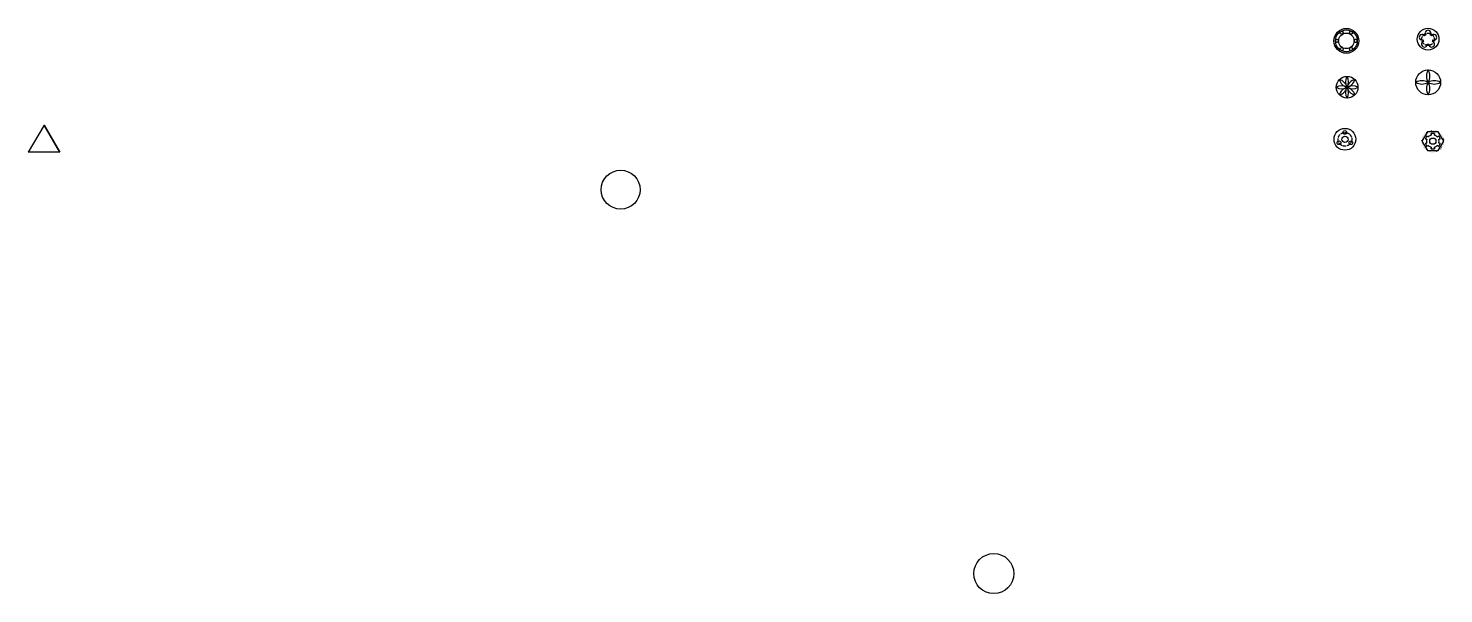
# Model space of a CAD drawing. Header units: millimetres. Extents: x 950 to 5500, y 746 to 2561.
import ezdxf

# ---------------------------------------------------------------- set-up
doc = ezdxf.new("R2010")
doc.units = ezdxf.units.MM
doc.linetypes.add('ACAD_ISO02W100', pattern=[15, 12, -3])
doc.linetypes.add('ACAD_ISO07W100', pattern=[3, 0, -3])

# ---------------------------------------------------------------- blocks, each defined once
blk = doc.blocks.new('*U5')
blk.add_circle((5, 5), 5)
blk = doc.blocks.new('*U6')
at = {"color": 0, "linetype": 'ByBlock', "lineweight": -2, "transparency": 16777216}
for p, rotation in [((5158.8, 2514.3), 59.99999999999999), ((5163.8, 2519.3), 120), ((5155.1, 2527.9), 240), ((5150.1, 2522.9), 300.0000000000001), ((5161.9, 2526.1), 180)]:
    blk.add_blockref('*U5', p, dxfattribs=dict(at, rotation=rotation))
blk.add_blockref('*U5', (5151.9, 2516.1), dxfattribs=at)
blk = doc.blocks.new('*U3')
blk.add_blockref('*U6', (-5156.9, -2521.1))
blk = doc.blocks.new('*U4')
at = {"color": 0, "linetype": 'ByBlock', "lineweight": -2, "transparency": 16777216}
for p, rotation in [((5171.9, 2547.1), 299.9999999999999), ((5201.9, 2547.1), 240), ((5171.9, 2495.1), 59.99999999999999), ((5201.9, 2495.1), 120), ((5216.9, 2521.1), 180)]:
    blk.add_blockref('*U3', p, dxfattribs=dict(at, rotation=rotation))
blk.add_blockref('*U3', (5156.9, 2521.1), dxfattribs=at)
blk = doc.blocks.new('*U9')
for centre, start, end in [((30.3, 0), 150, 210), ((-30.3, 0), 330, 30)]:
    blk.add_arc(centre, 35, start, end)
blk = doc.blocks.new('*U10')
at = {"color": 0, "linetype": 'ByBlock', "lineweight": -2, "transparency": 16777216}
for p, rotation in [((5171.8, 2372.1), 90), ((5177, 2384.4), 45.00000000000001), ((5177, 2359.7), 135), ((5189.3, 2354.6), 180), ((5201.7, 2384.4), 315), ((5201.7, 2359.7), 225), ((5206.8, 2372.1), 270)]:
    blk.add_blockref('*U9', p, dxfattribs=dict(at, rotation=rotation))
blk.add_blockref('*U9', (5189.3, 2389.6), dxfattribs=at)
blk = doc.blocks.new('*U11')
for centre, start, end in [((34.6, 0), 150, 210), ((-34.6, 0), 330, 30)]:
    blk.add_arc(centre, 40, start, end)
blk = doc.blocks.new('*U12')
at = {"color": 0, "linetype": 'ByBlock', "lineweight": -2, "transparency": 16777216}
blk.add_blockref('*U11', (5449.8, 2407.7), dxfattribs=at)
for p, rotation in [((5429.8, 2387.7), 90), ((5449.8, 2367.7), 180), ((5469.8, 2387.7), 270)]:
    blk.add_blockref('*U11', p, dxfattribs=dict(at, rotation=rotation))
blk = doc.blocks.new('*U13')
blk.add_circle((0, 0), 6)
blk = doc.blocks.new('*U14')
at = {"color": 0, "linetype": 'ByBlock', "lineweight": -2, "transparency": 16777216}
blk.add_blockref('*U13', (5182.3, 2226.9), dxfattribs=at)
for p, rotation in [((5163.2, 2193.9), 120), ((5201.3, 2193.9), 240)]:
    blk.add_blockref('*U13', p, dxfattribs=dict(at, rotation=rotation))

msp = doc.modelspace()

# ---------------------------------------------------------------- linework, layer by layer
for p, q in [((1001.4, 2249.9), (950.4, 2163.3)), ((1001.4, 2249.9), (1051.4, 2163.3)), ((1051.4, 2163.3), (1001.4, 2249.9)), ((1001.4, 2249.9), (1051.4, 2163.3)), ((5441.1, 2206.9), (5445.5, 2204.3)), ((5445.5, 2204.3), (5441.1, 2206.9)), ((5441.1, 2191), (5445.5, 2193.6)), ((5445.5, 2193.6), (5441.1, 2191)), ((5446.1, 2215.5), (5450.5, 2213)), ((5450.5, 2213), (5446.1, 2215.5)), ((5446.1, 2182.4), (5450.5, 2184.9)), ((5450.5, 2184.9), (5446.1, 2182.4)), ((5459.8, 2223.4), (5459.8, 2218.3)), ((5459.8, 2218.3), (5459.8, 2223.4)), ((5469.8, 2223.4), (5469.8, 2218.3)), ((5469.8, 2218.3), (5469.8, 2223.4)), ((5483.5, 2215.5), (5479.1, 2213)), ((5479.1, 2213), (5483.5, 2215.5)), ((5483.5, 2182.4), (5479.1, 2184.9)), ((5479.1, 2184.9), (5483.5, 2182.4)), ((5488.5, 2206.9), (5484.1, 2204.3)), ((5484.1, 2204.3), (5488.5, 2206.9)), ((5488.5, 2191), (5484.1, 2193.6)), ((5484.1, 2193.6), (5488.5, 2191)), ((1051.4, 2163.3), (950.4, 2163.3)), ((5459.8, 2174.5), (5459.8, 2179.6)), ((5459.8, 2179.6), (5459.8, 2174.5)), ((5469.8, 2174.5), (5469.8, 2179.6)), ((5469.8, 2179.6), (5469.8, 2174.5))]:
    msp.add_line(p, q)
msp.add_lwpolyline([(5447.3, 2229.3), (5429.8, 2198.9), (5447.3, 2168.6), (5482.3, 2168.6), (5499.8, 2198.9), (5482.3, 2229.3)], close=True)
for centre, radius in [((5186.9, 2521.1), 40), ((5186.9, 2521.1), 35), ((5449.5, 2526.3), 35), ((5186.9, 2521.1), 25), ((5449.8, 2387.7), 40), ((5189.3, 2372.1), 35), ((5182.3, 2204.9), 35), ((5182.3, 2204.9), 10), ((5464.8, 2198.9), 10), ((2854.2, 2043.2), 62.7), ((4053.8, 810.3), 64.4)]:
    msp.add_circle(centre, radius)
at = {"linetype": 'ACAD_ISO02W100'}
for centre, radius in [((5449.5, 2526.3), 20), ((5182.3, 2204.9), 22)]:
    msp.add_circle(centre, radius, dxfattribs=at)
at = {"linetype": 'ACAD_ISO07W100'}
msp.add_circle((5464.8, 2198.9), 35, dxfattribs=at)
for centre, radius, start, end in [((5449.5, 2546.3), 9, 321.3178, 218.6822), ((5430.4, 2532.5), 9, 33.3178, 290.6822), ((5437.7, 2510.1), 9, 105.3178, 2.6822), ((5449.5, 2526.3), 16, 188.0466, 207.9534), ((5449.5, 2526.3), 16, 116.0466, 135.9534), ((5449.5, 2526.3), 16, 260.0466, 279.9534), ((5461.2, 2510.1), 9, 177.3178, 74.6822), ((5449.5, 2526.3), 16, 44.0466, 63.9534), ((5468.5, 2532.5), 9, 249.3178, 146.6822), ((5449.5, 2526.3), 16, 332.0466, 351.9534), ((5464.8, 2198.9), 25, 138.463, 161.537), ((5464.8, 2198.9), 25, 198.463, 221.537), ((5464.8, 2198.9), 20, 164.4775, 195.5225), ((5464.8, 2198.9), 20, 104.4775, 135.5225), ((5464.8, 2198.9), 20, 224.4775, 255.5225), ((5464.8, 2198.9), 25, 78.463, 101.537), ((5464.8, 2198.9), 20, 44.4775, 75.5225), ((5464.8, 2198.9), 20, 284.4775, 315.5225), ((5464.8, 2198.9), 25, 18.463, 41.537), ((5464.8, 2198.9), 25, 318.463, 341.537), ((5464.8, 2198.9), 20, 344.4775, 15.5225), ((5464.8, 2198.9), 25, 258.463, 281.537)]:
    msp.add_arc(centre, radius, start, end)

# ---------------------------------------------------------------- block references
for name in ['*U4', '*U12', '*U10', '*U14']:
    msp.add_blockref(name, (0, 0))

doc.saveas('drawing.dxf')
